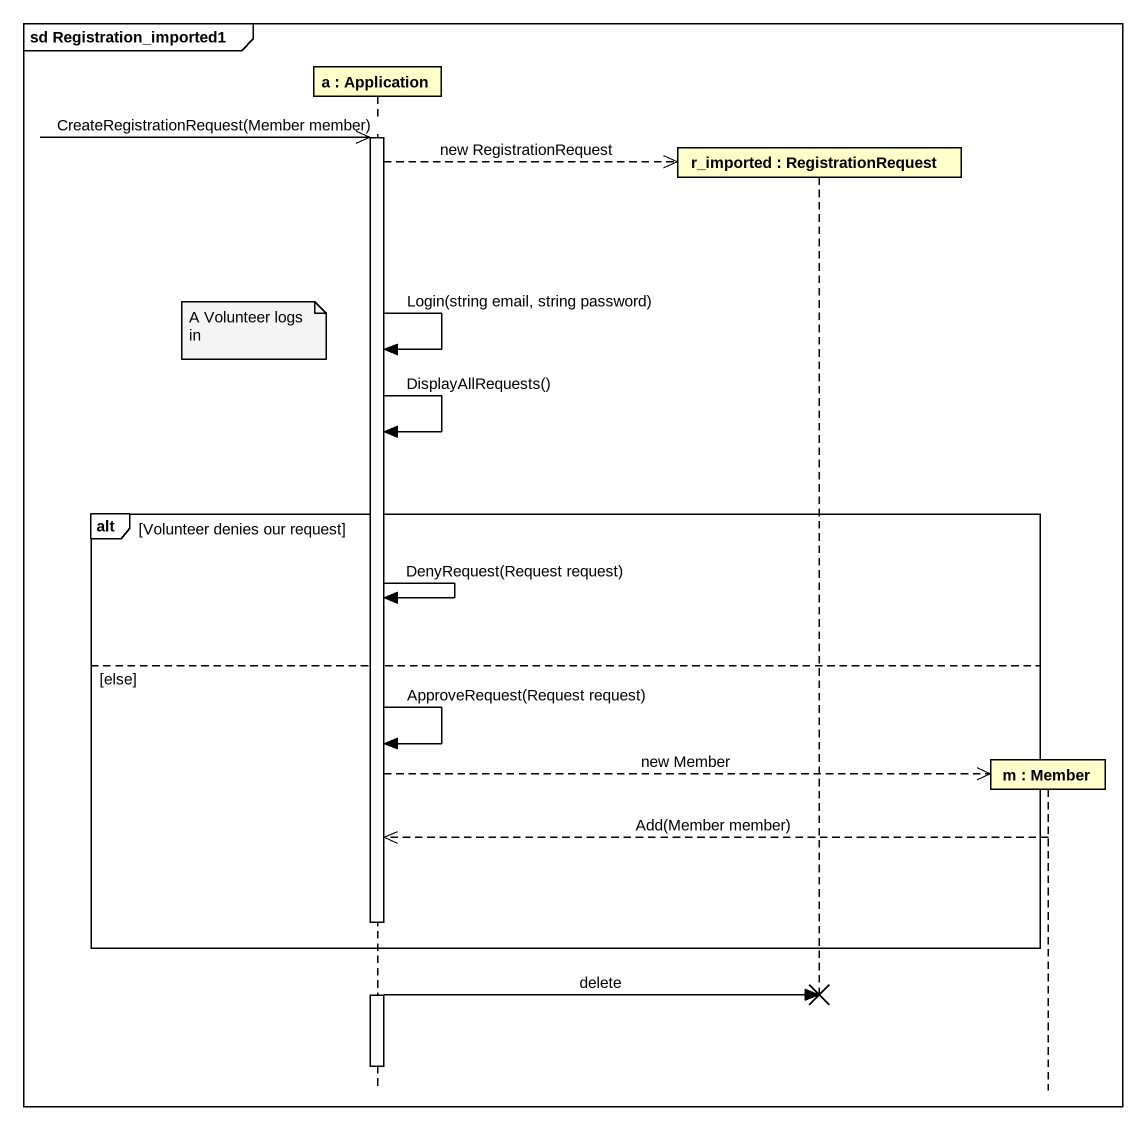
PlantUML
@startuml
mainframe sd Registration_imported1
hide footbox
participant "a : Application" as a
participant "r_imported : RegistrationRequest" as r_imported
participant "m : Member" as m

a ->> a : CreateRegistrationRequest(Member member)
activate a
a -->> r_imported ** : new RegistrationRequest
note left of a : A Volunteer logs in
a -> a : Login(string email, string password)
a -> a : DisplayAllRequests()
alt Volunteer denies our request
  a -> a : DenyRequest(Request request)
else else
  a -> a : ApproveRequest(Request request)
  a -->> m ** : new Member
  m -->> a : Add(Member member)
end
a -> r_imported !! : delete
deactivate a
@enduml
